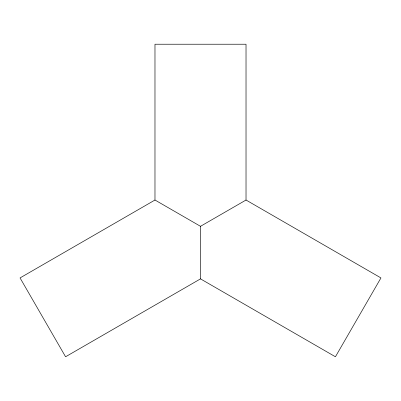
<?xml version="1.0" encoding="UTF-8"?>
<svg xmlns="http://www.w3.org/2000/svg" width="401" height="401" viewBox="0 0 401 401"><rect width="100%" height="100%" fill="white"/><g stroke="black" fill="none" stroke-linecap="round" stroke-linejoin="round"><path stroke-width="0.6" d="M154.976 200.029L20.05 277.928L65.574 356.775L200.5 278.875L335.426 356.775L380.95 277.928L246.024 200.029L246.024 44.225L154.976 44.225L154.976 200.029L200.5 226.309L200.5 278.875M200.5 226.309L246.024 200.029"/></g></svg>
